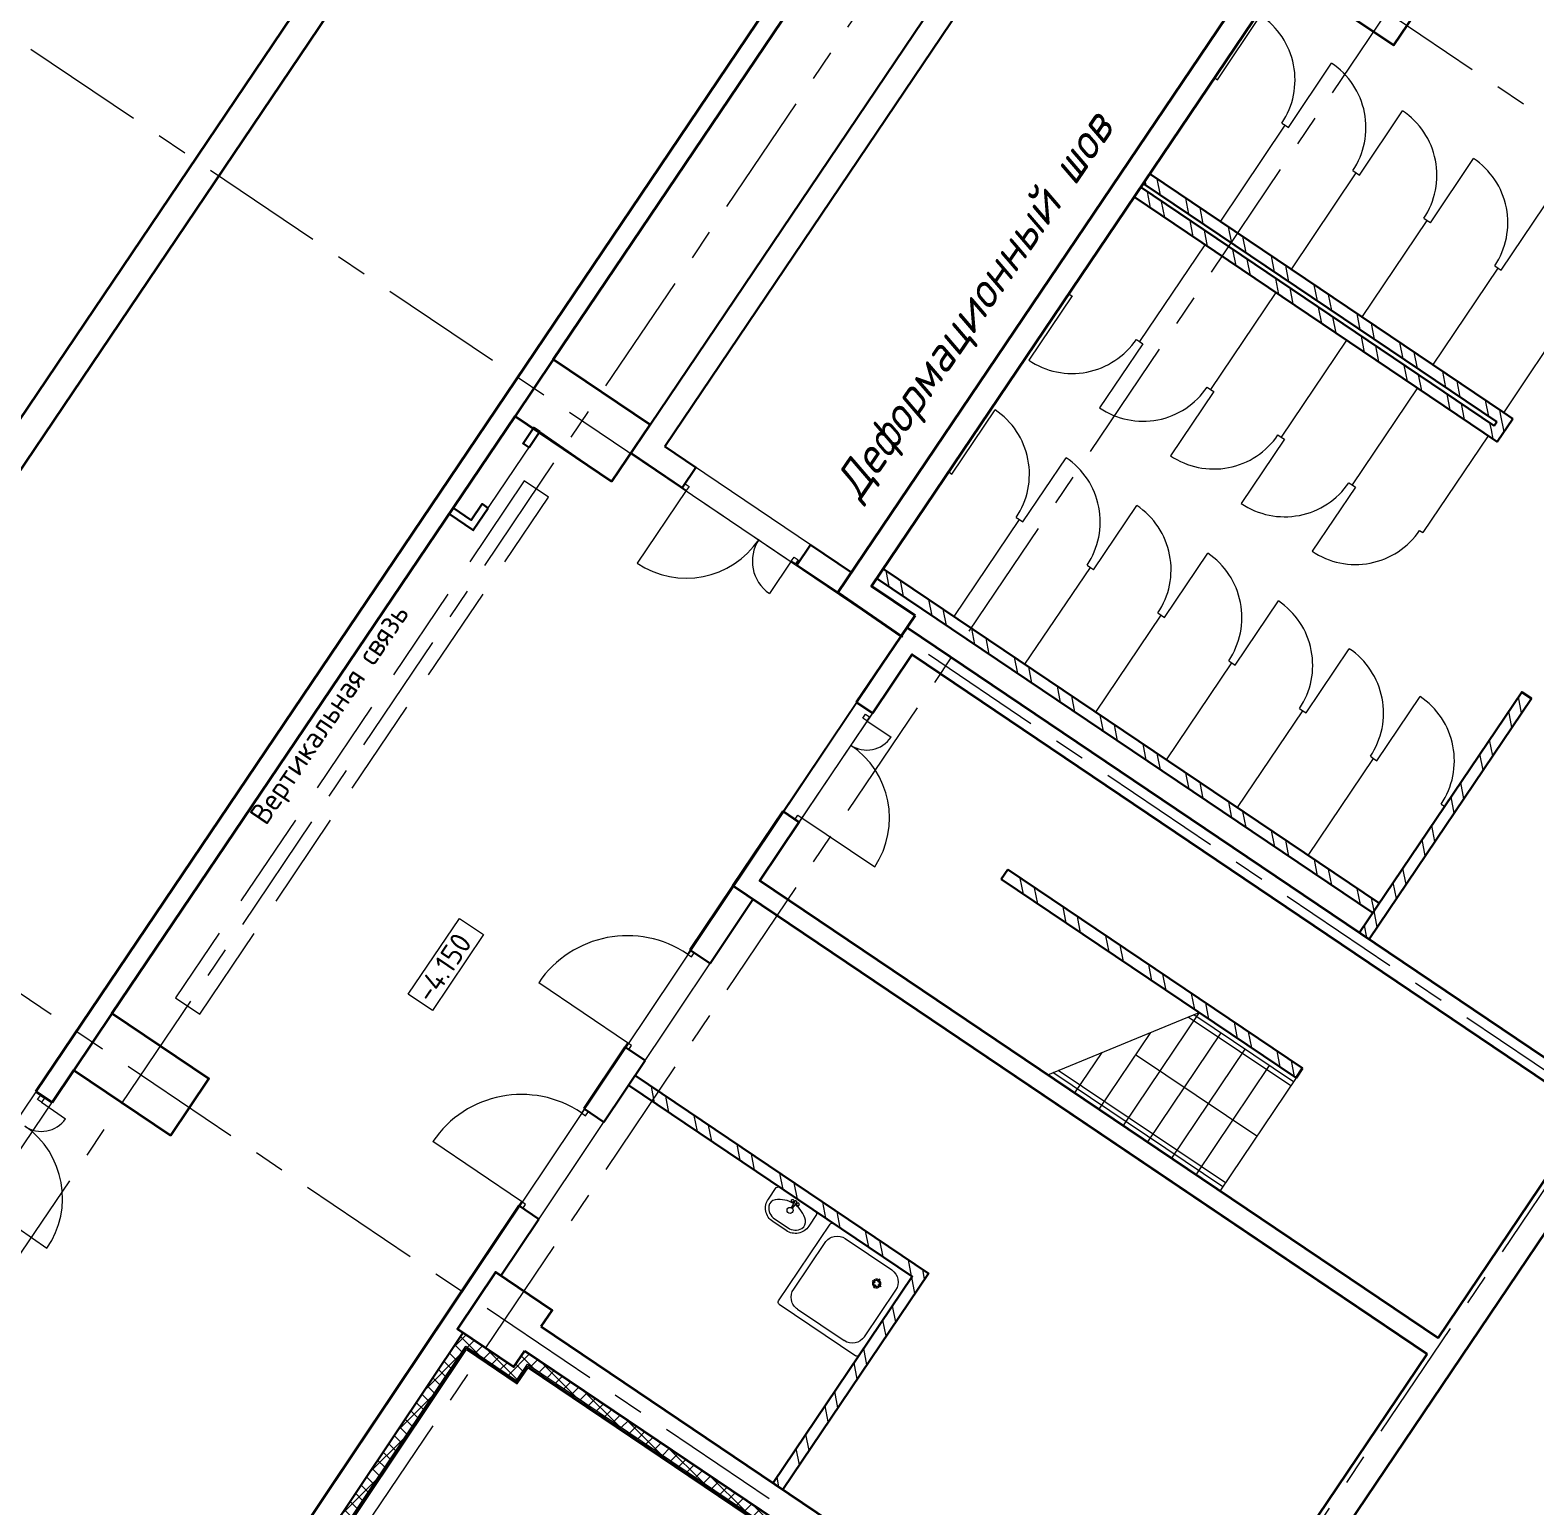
# Model space of a CAD drawing. Header units: millimetres. Extents: x -813692 to 807431, y 0 to 1813163.
# Drawn here: x 87728 to 103176, y 852099 to 867252 of the extents above; entities that cross this region are included whole.
import ezdxf

# ---------------------------------------------------------------- set-up
doc = ezdxf.new("R2010")
doc.units = ezdxf.units.MM
doc.linetypes.add('ГОСТ 2.303 4', pattern=[7, 5, -2, 0])
doc.linetypes.add('Линия сетки', pattern=[22.225, 12.7, -3.175, 3.175, -3.175])
for name, color, linetype, lineweight in [('A-ANNO-DIMS', 7, 'Continuous', 9), ('KR_0.2', 252, 'Continuous', 20), ('KR_0.35', 252, 'Continuous', 35), ('KR_punk', 252, 'ГОСТ 2.303 4', 0), ('S-GRID', 252, 'Continuous', 9), ('АР_блоки200', 252, 'Continuous', 30), ('АР_ГКЛ', 252, 'Continuous', 0), ('АР_двери', 252, 'Continuous', 0), ('АР_кирпич120', 252, 'Continuous', 30), ('АР_кирпич250', 252, 'Continuous', 30), ('АР_кирпичные перегородки 120', 252, 'Continuous', 30), ('АР_монолит', 252, 'Continuous', 50), ('АР_Площади', 252, 'Continuous', 0), ('АР_сущ. стены', 252, 'Continuous', 30), ('АР_тонкая линия', 252, 'Continuous', 5)]:
    doc.layers.add(name, color=color, linetype=linetype, lineweight=lineweight)
doc.layers.add('АР_обшивка коробов', color=252, linetype='Continuous')
doc.layers.add('АР_Сантехника', color=252, linetype='Continuous')
doc.styles.add('GOST 2.304', font='')
doc.styles.add('GOST-2.304_Type-B_italic', font='')
doc.styles.get('GOST 2.304').set_extended_font_data('GOST Common')
doc.styles.get('GOST-2.304_Type-B_italic').set_extended_font_data('GOST Common', italic=True)
pattern_1 = [(101, (-1241.95, 1181845.07), (-368.1102, -71.55337), []), (101, (-1143.1, 1181991.62), (-368.1102, -71.55337), [])]

# ---------------------------------------------------------------- blocks, each defined once
blk = doc.blocks.new('КР_подвал')
at = {"layer": 'KR_0.2', "ltscale": 200}
blk.add_lwpolyline([(332983, 75492), (333738, 76611), (333572, 76723), (332817, 75604)], close=True, dxfattribs=at)
at = {"layer": 'KR_0.35', "ltscale": 200}
for points in [[(251583, 91527), (307390, 174265), (377983, 126649), (322176, 43911)], [(350685, 117741), (310563, 58258), (297215, 67261), (294391, 63074)], [(294640, 62906), (297296, 66844), (310644, 57841), (351101, 117822)], [(333572, 76723), (334089, 77490), (341219, 72681)], [(333738, 76611), (334143, 77212), (341107, 72515)], [(333572, 76723), (333738, 76611)], [(339430, 70028), (332300, 74837), (332817, 75604)], [(332817, 75604), (332983, 75492)], [(339541, 70194), (332577, 74891), (332983, 75492)], [(339541, 70194), (341107, 72515)], [(330334, 70313), (330446, 70479), (329865, 70870), (329474, 70290), (330054, 69898), (330166, 70064)], [(330334, 70313), (336552, 66119)], [(330166, 70064), (336384, 65870)], [(336773, 66090), (339430, 70028)]]:
    blk.add_lwpolyline(points, dxfattribs=at)
for points in [[(339086, 83468), (339366, 83882), (338951, 84162), (338672, 83747)], [(331060, 78990), (331452, 79570), (330457, 80242), (330065, 79661)], [(326531, 72275), (326922, 72855), (325927, 73526), (325536, 72946)]]:
    blk.add_lwpolyline(points, close=True, dxfattribs=at)
at = {"layer": 'KR_punk', "ltscale": 200}
blk.add_lwpolyline([(326829, 73521), (330408, 78827), (330159, 78995), (326580, 73689)], close=True, dxfattribs=at)
at = {"layer": 'АР_тонкая линия', "insert": (327559, 75415), "char_height": 220, "attachment_point": 7, "rotation": 56, "style": 'GOST 2.304'}
blk.add_mtext('Вертикальная связь', dxfattribs=at)
blk = doc.blocks.new('Оси200')
at = {"layer": 'S-GRID', "linetype": 'Линия сетки', "ltscale": 100}
for p, q in [((-32879.5, -73569.3), (-92836.3, -162459)), ((-29148.8, -76085.7), (-89105.7, -164975.4)), ((-22433.6, -80615.1), (-82390.5, -169504.8)), ((-130004.9, -86124.2), (-51975.6, -138755.7)), ((-134534.4, -92839.4), (-56505, -145470.9)), ((-139063.8, -99554.6), (-61034.5, -152186.1))]:
    blk.add_line(p, q, dxfattribs=at)
blk = doc.blocks.new('Д-1300-ДП-Л')
at = {"layer": 'АР_двери'}
for points in [[(349, -398), (349, 502)], [(-851, -398), (-851, -98)], [(-901, -398), (-851, -398), (-851, -448), (-901, -448), (-901, -398)], [(349, -398), (399, -398), (399, -448), (349, -448), (349, -398)]]:
    blk.add_lwpolyline(points, dxfattribs=at)
for centre, radius, start, end in [((349, -398), 900, 90, 180), ((-851, -398), 300, 0, 90)]:
    blk.add_arc(centre, radius, start, end, dxfattribs=at)
blk = doc.blocks.new('Д-1200-ОП-П')
at = {"layer": 'АР_двери'}
for points in [[(-382, -310.5), (-382, 789.5)], [(-382, -310.5), (-432, -310.5), (-432, -360.5), (-382, -360.5), (-382, -310.5)], [(768, -310.5), (718, -310.5), (718, -360.5), (768, -360.5), (768, -310.5)]]:
    blk.add_lwpolyline(points, dxfattribs=at)
blk.add_arc((-382, -310.5), 1100, 0, 90, dxfattribs=at)
blk = doc.blocks.new('s_46')
at = {"layer": 'АР_Сантехника', "lineweight": 0, "ltscale": 600}
h = blk.add_hatch(color=256, dxfattribs=at)
edge = h.paths.add_edge_path()
edge.add_line((13, 62), (14, 54))
edge.add_ellipse((4, 52), major_axis=(-10.1, 0), ratio=1, start_angle=540, end_angle=550.1755, ccw=False)
edge.add_arc((4, 52), 10.1, 270, 360, ccw=False)
edge.add_line((4, 42), (4, 41))
edge.add_line((4, 41), (12, 41))
edge.add_arc((4, 52), 13.4, 664.6981, 766.4848)
h.paths.add_polyline_path([(4, 41), (-3, 41, 0.152567), (4, 39)])
h.paths.add_polyline_path([(12, 41), (4, 41), (4, 39, 0.152567)])
h.paths.add_polyline_path([(-6, 54), (-5, 62, 0.475833), (-3, 41), (4, 41), (4, 42, -0.46724)])
for p, q in [((-6, 52), (-1, 110)), ((-6, 52), (-1, 110)), ((9, 110), (14, 54)), ((14, 52), (9, 110)), ((14, 54), (14, 52))]:
    blk.add_line(p, q, dxfattribs=at)
blk.add_lwpolyline([(-221, 171, -0.414214), (-71, 321), (79, 321, -0.414214), (229, 171), (229, 41), (209, 21), (-201, 21), (-221, 41)], format="xyb", close=True, dxfattribs=at)
blk.add_lwpolyline([(12, 75, 0.181638), (172, 142, 0.326351), (188, 223, 0.289814), (79, 291), (-71, 291, 0.289814), (-179, 223, 0.326351), (-164, 142, 0.181638), (-4, 75)], format="xyb", dxfattribs=at)
for points in [[(-17, 67), (-17, 68), (-17, 68), (-17, 68), (-18, 68), (-18, 68), (-18, 68), (-18, 68), (-18, 68), (-18, 68), (-18, 69), (-19, 69), (-19, 69), (-19, 69), (-19, 69), (-19, 69), (-19, 69), (-19, 69), (-20, 69), (-20, 69), (-20, 69), (-20, 69), (-20, 70), (-21, 70), (-21, 70), (-21, 70), (-21, 70), (-21, 70), (-21, 70), (-22, 70), (-22, 71), (-22, 71), (-22, 71), (-22, 71), (-22, 70), (-23, 70), (-23, 70), (-23, 70), (-23, 70), (-23, 70), (-24, 71), (-24, 71), (-24, 71), (-24, 71), (-24, 71), (-25, 71), (-25, 71), (-25, 71), (-25, 71), (-25, 71), (-25, 71), (-26, 71), (-26, 71), (-26, 71), (-26, 71), (-26, 71), (-27, 71), (-27, 71), (-27, 71), (-27, 71), (-27, 71), (-28, 71), (-28, 71), (-28, 71), (-28, 71), (-28, 71), (-29, 71), (-29, 70), (-29, 70), (-29, 70), (-29, 70), (-30, 70), (-30, 70), (-30, 70), (-31, 70), (-31, 70), (-31, 70), (-31, 69), (-32, 68), (-32, 68), (-33, 68), (-33, 68), (-34, 68), (-34, 68), (-34, 68), (-34, 67), (-34, 67), (-34, 67), (-34, 67), (-35, 67), (-35, 66), (-35, 66), (-35, 66), (-35, 66), (-36, 66), (-36, 66), (-36, 66), (-36, 65), (-36, 65), (-36, 65), (-36, 65), (-36, 65), (-36, 64), (-36, 64), (-36, 64), (-36, 64), (-36, 64), (-37, 64), (-37, 64), (-37, 63), (-37, 63), (-37, 63), (-37, 63), (-37, 63), (-37, 63), (-37, 62), (-37, 62), (-37, 62), (-37, 62), (-37, 62), (-37, 61), (-37, 61), (-37, 61), (-38, 61), (-38, 61), (-38, 61), (-38, 60), (-38, 60), (-38, 60), (-38, 60), (-38, 60), (-38, 59), (-37, 59), (-37, 59), (-37, 59), (-37, 59), (-37, 58), (-38, 58), (-38, 58), (-38, 58), (-38, 58), (-38, 57), (-38, 57), (-38, 57), (-38, 57), (-38, 57), (-37, 57), (-37, 56), (-37, 56), (-37, 56), (-37, 56), (-37, 56), (-37, 55), (-37, 55), (-37, 55), (-37, 55), (-37, 55), (-37, 54), (-37, 54), (-37, 54), (-37, 54), (-37, 54), (-36, 54), (-36, 54), (-36, 53), (-36, 53), (-36, 53), (-36, 53), (-36, 53), (-36, 52), (-36, 52), (-36, 52), (-36, 52), (-36, 52), (-36, 52), (-35, 51), (-35, 51), (-35, 51), (-35, 51), (-35, 51), (-34, 51), (-34, 51), (-34, 51), (-34, 51), (-34, 50), (-34, 50), (-34, 50), (-34, 50), (-34, 50), (-34, 49), (-33, 49), (-33, 49), (-33, 49), (-33, 49), (-33, 49), (-32, 49), (-32, 49), (-32, 49), (-32, 49), (-32, 49), (-32, 49), (-31, 48), (-31, 48), (-31, 48), (-31, 48), (-31, 48), (-31, 48), (-31, 48), (-30, 48), (-30, 48), (-30, 48), (-30, 48), (-30, 48), (-29, 48), (-29, 48), (-29, 47), (-29, 47), (-29, 47), (-28, 47), (-28, 47), (-28, 47), (-28, 47), (-28, 47), (-28, 47), (-27, 47), (-27, 47), (-27, 47), (-27, 47), (-27, 47), (-26, 47), (-26, 47), (-26, 47), (-26, 47), (-26, 47), (-25, 47), (-25, 47), (-25, 47), (-25, 46), (-25, 46), (-25, 47), (-24, 47), (-24, 47), (-24, 47), (-24, 47), (-24, 47), (-23, 47), (-23, 47), (-23, 47), (-23, 47), (-23, 47), (-22, 47), (-22, 47), (-22, 47), (-22, 47), (-22, 47), (-22, 47), (-21, 47), (-21, 47), (-21, 48), (-21, 48), (-21, 48), (-21, 48), (-20, 48), (-20, 48), (-20, 48), (-20, 48), (-20, 48), (-19, 48), (-19, 48), (-19, 48), (-19, 48), (-19, 48), (-19, 49), (-19, 49), (-18, 49), (-18, 49), (-18, 49), (-18, 50), (-18, 50), (-18, 50), (-18, 50), (-17, 50), (-17, 50), (-17, 50), (-17, 50), (-17, 50), (-17, 50), (-16, 50), (-16, 51), (-16, 51), (-16, 51), (-16, 51), (-16, 51), (-16, 52), (-16, 52), (-16, 52), (-16, 52), (-15, 52), (-15, 52), (-15, 52), (-15, 53), (-15, 53), (-15, 53), (-15, 53), (-15, 53), (-15, 53), (-15, 54), (-15, 54), (-15, 54), (-15, 54), (-15, 54), (-14, 55), (-14, 55), (-14, 55), (-14, 55), (-14, 55), (-14, 55), (-14, 56), (-14, 56), (-14, 56), (-14, 56), (-14, 56), (-14, 56), (-14, 57), (-14, 57), (-14, 57), (-14, 57), (-14, 57), (-14, 58), (-14, 58), (-13, 58), (-13, 58), (-13, 58), (-13, 59), (-13, 59), (-13, 59), (-13, 59), (-13, 59), (-13, 60), (-14, 60), (-14, 60), (-14, 60), (-14, 60), (-14, 60), (-14, 61), (-14, 61), (-14, 61), (-14, 61), (-14, 61), (-14, 62), (-14, 62), (-14, 62), (-14, 62), (-14, 62), (-14, 62), (-14, 63), (-14, 63), (-14, 63), (-15, 63), (-15, 63), (-15, 64), (-15, 64), (-15, 64), (-15, 64), (-15, 64), (-15, 65), (-15, 65), (-15, 65), (-15, 65), (-15, 65), (-15, 65), (-15, 65), (-16, 65), (-16, 66), (-16, 66), (-16, 66), (-16, 66), (-16, 66), (-16, 67), (-16, 67), (-16, 67), (-16, 67), (-17, 67), (-17, 67)], [(22, 61), (22, 61), (22, 61), (22, 62), (22, 62), (22, 62), (22, 62), (22, 62), (22, 62), (23, 63), (23, 63), (23, 63), (23, 63), (23, 63), (23, 64), (23, 64), (23, 64), (23, 64), (23, 64), (23, 65), (23, 65), (23, 65), (23, 65), (24, 65), (24, 65), (24, 65), (24, 65), (24, 66), (24, 66), (24, 66), (25, 66), (25, 66), (25, 67), (25, 67), (25, 67), (25, 67), (25, 67), (25, 67), (25, 67), (25, 68), (26, 68), (26, 68), (26, 68), (26, 68), (26, 68), (27, 68), (27, 68), (27, 68), (27, 69), (27, 69), (27, 69), (27, 69), (27, 69), (28, 69), (28, 69), (28, 69), (28, 69), (28, 69), (29, 69), (29, 69), (29, 70), (29, 70), (29, 70), (29, 70), (30, 70), (30, 70), (30, 70), (30, 70), (30, 71), (30, 71), (31, 71), (31, 71), (31, 70), (31, 70), (31, 70), (32, 70), (32, 70), (32, 70), (32, 71), (32, 71), (32, 71), (33, 71), (33, 71), (33, 71), (33, 71), (33, 71), (34, 71), (34, 71), (34, 71), (34, 71), (34, 71), (34, 71), (35, 71), (35, 71), (35, 71), (35, 71), (36, 71), (36, 71), (36, 71), (36, 71), (36, 71), (36, 71), (37, 71), (37, 71), (37, 71), (37, 70), (37, 70), (38, 70), (38, 70), (38, 70), (38, 70), (39, 70), (39, 70), (39, 70), (40, 70), (40, 69), (40, 68), (41, 68), (41, 68), (42, 68), (42, 68), (42, 68), (42, 68), (42, 67), (43, 67), (43, 67), (43, 67), (43, 67), (43, 66), (43, 66), (44, 66), (44, 66), (44, 66), (44, 66), (44, 66), (44, 65), (44, 65), (44, 65), (44, 65), (44, 65), (44, 64), (44, 64), (45, 64), (45, 64), (45, 64), (45, 64), (45, 64), (45, 63), (45, 63), (45, 63), (45, 63), (45, 63), (45, 63), (45, 62), (45, 62), (45, 62), (45, 62), (45, 62), (46, 61), (46, 61), (46, 61), (46, 61), (46, 61), (46, 61), (46, 60), (46, 60), (46, 60), (46, 60), (46, 60), (46, 59), (46, 59), (46, 59), (46, 59), (46, 59), (46, 58), (46, 58), (46, 58), (46, 58), (46, 58), (46, 57), (46, 57), (46, 57), (46, 57), (46, 57), (46, 57), (46, 56), (46, 56), (45, 56), (45, 56), (45, 56), (45, 55), (45, 55), (45, 55), (45, 55), (45, 55), (45, 54), (45, 54), (45, 54), (45, 54), (45, 54), (45, 54), (45, 54), (45, 53), (44, 53), (44, 53), (44, 53), (44, 53), (44, 52), (44, 52), (44, 52), (44, 52), (44, 52), (44, 52), (44, 51), (44, 51), (43, 51), (43, 51), (43, 51), (43, 51), (43, 51), (43, 51), (42, 51), (42, 50), (42, 50), (42, 50), (42, 50), (42, 50), (42, 49), (42, 49), (42, 49), (41, 49), (41, 49), (41, 49), (41, 49), (41, 49), (40, 49), (40, 49), (40, 49), (40, 49), (40, 48), (40, 48), (40, 48), (39, 48), (39, 48), (39, 48), (39, 48), (39, 48), (39, 48), (38, 48), (38, 48), (38, 48), (38, 48), (38, 48), (37, 47), (37, 47), (37, 47), (37, 47), (37, 47), (37, 47), (36, 47), (36, 47), (36, 47), (36, 47), (36, 47), (36, 47), (35, 47), (35, 47), (35, 47), (35, 47), (34, 47), (34, 47), (34, 47), (34, 47), (34, 47), (34, 47), (33, 46), (33, 46), (33, 47), (33, 47), (33, 47), (32, 47), (32, 47), (32, 47), (32, 47), (32, 47), (32, 47), (31, 47), (31, 47), (31, 47), (31, 47), (31, 47), (30, 47), (30, 47), (30, 47), (30, 47), (30, 47), (30, 48), (29, 48), (29, 48), (29, 48), (29, 48), (29, 48), (29, 48), (28, 48), (28, 48), (28, 48), (28, 48), (28, 48), (27, 48), (27, 48), (27, 49), (27, 49), (27, 49), (27, 49), (27, 49), (27, 50), (26, 50), (26, 50), (26, 50), (26, 50), (26, 50), (25, 50), (25, 50), (25, 50), (25, 50), (25, 50), (25, 51), (25, 51), (25, 51), (25, 51), (25, 51), (24, 52), (24, 52), (24, 52), (24, 52), (24, 52), (24, 52), (24, 52), (23, 53), (23, 53), (23, 53), (23, 53), (23, 53), (23, 53), (23, 54), (23, 54), (23, 54), (23, 54), (23, 54), (23, 55), (23, 55), (23, 55), (22, 55), (22, 55), (22, 55), (22, 56), (22, 56), (22, 56), (22, 56), (22, 56), (22, 56), (22, 57), (22, 57), (22, 57), (22, 57), (22, 57), (22, 58), (22, 58), (22, 58), (22, 58), (22, 58), (22, 59), (22, 59), (22, 59), (22, 59), (22, 59), (22, 60), (22, 60), (22, 60), (22, 60), (22, 60), (22, 60), (22, 61), (22, 61)]]:
    blk.add_lwpolyline(points, close=True, dxfattribs=at)
blk.add_circle((4, 146), 28, dxfattribs=at)
for centre, radius, start, end in [((4, 52), 10.1, 169.8245, 0), ((4, 108), 5.42, 24.6783, 155.3217)]:
    blk.add_arc(centre, radius, start, end, dxfattribs=at)
for centre, major_axis, ratio, start_param, end_param in [((4, 52), (-10.1, 0), 1, 6.10559, 9.602373), ((4, 110), (-4.93, 0), 0.641024, 3.141593, 6.283185)]:
    blk.add_ellipse(centre, major_axis=major_axis, ratio=ratio, start_param=start_param, end_param=end_param, dxfattribs=at)
blk = doc.blocks.new('поддон')
at = {"layer": 'АР_Сантехника', "linetype": 'Continuous', "lineweight": 0}
for p, q in [((0, -975), (0, -25)), ((975, 0), (25, 0)), ((787, -63), (212, -63)), ((1000, -975), (1000, -25)), ((62, -788), (62, -213)), ((207, -264), (247, -264)), ((264, -247), (264, -207)), ((264, -321), (264, -282)), ((281, -264), (321, -264)), ((937, -788), (937, -213)), ((975, -1000), (25, -1000)), ((787, -938), (212, -938))]:
    blk.add_line(p, q, dxfattribs=at)
at = {"layer": 'АР_Сантехника', "linetype": 'Continuous', "lineweight": 0, "extrusion": (0, 0, -1)}
for centre, major_axis, start_param, end_param in [((25, -25), (-17.7, 17.7), 5.497787, 7.068583), ((212, -213), (106, 106), 3.926991, 5.497787), ((787, -213), (-106, 106), 0.785398, 2.356194), ((975, -25), (17.7, 17.7), -0.785398, 0.785398), ((264, -264), (-30.9, 30.9), 3.926991, 10.210176), ((264, -264), (-22.1, 22.1), 3.926991, 10.210176), ((212, -788), (106, 106), 2.356194, 3.926991), ((787, -788), (-106, 106), 2.356194, 3.926991), ((25, -975), (17.7, 17.7), 2.356194, 3.926991), ((975, -975), (-17.7, 17.7), 2.356194, 3.926991)]:
    blk.add_ellipse(centre, major_axis=major_axis, ratio=1, start_param=start_param, end_param=end_param, dxfattribs=at)
blk = doc.blocks.new('Д-1400-ДП-Л')
at = {"layer": 'АР_двери', "lineweight": 0}
for points in [[(377.5, -235.5), (377.5, 664.5)], [(-922.5, -235.5), (-922.5, 164.5)], [(-972.5, -235.5), (-922.5, -235.5), (-922.5, -285.5), (-972.5, -285.5), (-972.5, -235.5)], [(377.5, -235.5), (427.5, -235.5), (427.5, -285.5), (377.5, -285.5), (377.5, -235.5)]]:
    blk.add_lwpolyline(points, dxfattribs=at)
for centre, radius, start, end in [((377.5, -235.5), 900, 90, 180), ((-922.5, -235.5), 400, 0, 90)]:
    blk.add_arc(centre, radius, start, end, dxfattribs=at)

msp = doc.modelspace()

# ---------------------------------------------------------------- hatches: boundary and pattern name
at = {"layer": 'АР_ГКЛ', "true_color": 0x000000}
h = msp.add_hatch(dxfattribs=at)
h.set_pattern_fill('ANSI37', color=18, scale=800)
h.set_pattern_definition([(45, (-1241.95, 1181845.07), (-70.710678, 70.710678), []), (135, (-1241.95, 1181845.07), (-70.710678, -70.710678), [])])
h.paths.add_polyline_path([(94858.2, 843141.2), (94692.5, 843253), (94636.7, 843170.3), (89737.5, 846474.5), (91356.9, 848875.4), (89695.9, 849995.7), (89937.3, 850356.5), (89854.4, 850412.4), (89557.4, 849968.6), (91218.1, 848848.4), (89598.8, 846447.7), (94663.5, 843031.3), (94719.4, 843114.2), (94885.2, 843002.4), (99135.1, 849303.1), (98969.3, 849414.9), (99025.4, 849498), (92807.6, 853691.9), (92695.6, 853526), (92173.3, 853878.3), (90354.9, 851160.5), (90437.8, 851104.5), (92200.6, 853739.2), (92722.5, 853387.2), (92834.4, 853552.9), (98886.5, 849471), (98830.6, 849388.1), (98996.4, 849276.3)])
at = {"layer": 'АР_кирпичные перегородки 120', "lineweight": 0}
h = msp.add_hatch(dxfattribs=at)
h.set_pattern_fill('ANSI32', color=256, scale=1000, angle=56)
h.set_pattern_definition(pattern_1)
h.paths.add_polyline_path([(102851.1, 863328.9), (99222.6, 865776.3), (99155.5, 865676.8), (102784, 863229.3)])
h = msp.add_hatch(dxfattribs=at)
h.set_pattern_fill('ANSI32', color=256, scale=1000, angle=56)
h.set_pattern_definition(pattern_1)
h.paths.add_polyline_path([(102758, 863190.9), (99129.5, 865638.3), (99062.4, 865538.8), (102690.9, 863091.3)])
h = msp.add_hatch(dxfattribs=at)
h.set_pattern_fill('ANSI32', color=256, scale=1000, angle=56)
h.set_pattern_definition(pattern_1)
h.paths.add_polyline_path([(102851.1, 863328.9), (102690.7, 863090.4), (102790.2, 863023.4), (102950.6, 863261.8)])
h = msp.add_hatch(dxfattribs=at)
h.set_pattern_fill('ANSI32', color=256, scale=1000, angle=56)
h.set_pattern_definition(pattern_1)
h.paths.add_polyline_path([(101578.2, 858287.2), (96487.2, 861721.1), (96420.1, 861621.6), (101511.1, 858187.7)])
h = msp.add_hatch(dxfattribs=at)
h.set_pattern_fill('ANSI32', color=256, scale=1000, angle=56)
h.set_pattern_definition(pattern_1)
h.paths.add_polyline_path([(101473.2, 857917), (103173.9, 860438.3), (103074.4, 860505.4), (101374.5, 857985.1)])
h = msp.add_hatch(dxfattribs=at)
h.set_pattern_fill('ANSI32', color=256, scale=1000, angle=56)
h.set_pattern_definition(pattern_1)
h.paths.add_polyline_path([(97764, 858632.2), (97696.9, 858532.7), (100725, 856494.6), (100792, 856594.1)])
h = msp.add_hatch(dxfattribs=at)
h.set_pattern_fill('ANSI32', color=256, scale=1000, angle=56)
h.set_pattern_definition(pattern_1)
h.paths.add_polyline_path([(96951.4, 854486.6), (94179.2, 856356.5), (94112.1, 856257), (96784.8, 854454.2), (95355.4, 852335), (95454.9, 852267.9)])
h.paths.add_polyline_path([(94179.2, 856356.5), (94059.5, 856437.2), (93992.4, 856337.7), (94112.1, 856257)])

# ---------------------------------------------------------------- linework, layer by layer
at = {"layer": 'АР_блоки200', "linetype": 'Continuous', "flags": 128}
msp.add_lwpolyline([(96571.1, 861845.4), (96504, 861745.9)], dxfattribs=at)
at = {"layer": 'АР_ГКЛ', "color": 18, "true_color": 0x000000}
for points in [[(90437.8, 851104.5), (92200.6, 853739.2), (92722.5, 853387.2), (92834.4, 853552.9), (98886.5, 849471), (98830.6, 849388.1), (98996.4, 849276.3), (94858.2, 843141.2), (94692.5, 843253), (94636.7, 843170.3), (89737.5, 846474.5), (91356.9, 848875.4), (89695.9, 849995.7), (89937.3, 850356.5)], [(90448.1, 851097.5), (92204, 853721.8), (92725.9, 853369.8), (92837.8, 853535.6), (98869.2, 849467.6), (98813.3, 849384.7), (98979, 849272.9), (94854.8, 843158.6), (94689.1, 843270.4), (94633.3, 843187.6), (89754.9, 846477.9), (91374.3, 848878.7), (89713.2, 849999.1), (89947.7, 850349.5)], [(90458.5, 851090.6), (92207.4, 853704.5), (92729.2, 853352.5), (92841.1, 853518.2), (98851.8, 849464.2), (98795.9, 849381.3), (98961.6, 849269.5), (94851.5, 843175.9), (94685.7, 843287.7), (94629.9, 843205), (89772.3, 846481.3), (91391.6, 848882.1), (89730.5, 850002.5), (89958, 850342.5)]]:
    msp.add_lwpolyline(points, dxfattribs=at)
at = {"layer": 'АР_кирпич120'}
for points in [[(95454.9, 852267.9), (96951.4, 854486.6), (93939.5, 856518.1)], [(95355.4, 852335), (96784.8, 854454.2), (93872.8, 856418.4)]]:
    msp.add_lwpolyline(points, dxfattribs=at)
at = {"layer": 'АР_кирпич250', "linetype": 'Continuous'}
msp.add_line((94244.4, 862975.4), (107574.7, 882738.4), dxfattribs=at)
at = {"layer": 'АР_кирпич250'}
for p, q in [((95740.5, 861966.2), (95600.7, 861759)), ((95740.5, 861966.2), (96160.1, 861683.2)), ((95600.7, 861759), (96020.3, 861475.9)), ((94941.1, 858464.6), (94501.8, 857808)), ((95148.4, 858324.8), (94709.1, 857668.2)), ((93834.5, 856810.7), (93412.1, 856179.4)), ((94041.7, 856670.9), (93619.4, 856039.6)), ((92744.8, 855182), (90147.6, 851300.3)), ((92952, 855042.2), (92562.5, 854460)), ((92173.3, 853878.3), (90354.9, 851160.5))]:
    msp.add_line(p, q, dxfattribs=at)
at = {"layer": 'АР_кирпич250', "linetype": 'Continuous', "flags": 128}
msp.add_lwpolyline([(98252.6, 869364.9), (94093, 863198.1)], dxfattribs=at)
at = {"layer": 'АР_кирпич250', "flags": 128}
for points in [[(94244.4, 862975.4), (94563.3, 862760.3), (94423.5, 862553)], [(93897.3, 862907.9), (94423.5, 862553)]]:
    msp.add_lwpolyline(points, dxfattribs=at)
at = {"layer": 'АР_кирпич250'}
for points in [[(94709.1, 857668.2), (94501.8, 857808)], [(94041.7, 856670.9), (93832.1, 856812.2)], [(93619.4, 856039.6), (93412.1, 856179.4)], [(92952, 855042.2), (92744.8, 855182)]]:
    msp.add_lwpolyline(points, dxfattribs=at)
at = {"layer": 'АР_кирпичные перегородки 120'}
for p, q in [((97764, 858632.2), (97696.9, 858532.7)), ((100792, 856594.1), (97764, 858632.2)), ((100725, 856494.6), (97696.9, 858532.7)), ((100725, 856494.6), (100792, 856594.1))]:
    msp.add_line(p, q, dxfattribs=at)
at = {"layer": 'АР_кирпичные перегородки 120', "linetype": 'Continuous', "flags": 128}
for points in [[(102851.1, 863328.9), (99222.6, 865776.3)], [(99062.4, 865538.8), (102790.1, 863023.4)], [(102757.8, 863189.9), (99129.5, 865638.3)], [(99155.5, 865676.8), (102784, 863229.3)], [(102784, 863229.3), (102757.6, 863190.1)], [(102790.2, 863023.3), (102950.6, 863261.8)], [(102950.6, 863261.8), (102851.1, 863328.9)], [(101578.2, 858287.2), (96487.2, 861721.1)], [(96420.1, 861621.6), (101511.1, 858187.7)], [(101473.2, 857917), (103140.3, 860388.5), (103040.8, 860455.6), (101374.5, 857985.1)]]:
    msp.add_lwpolyline(points, dxfattribs=at)
at = {"layer": 'АР_обшивка коробов', "lineweight": 30}
for points in [[(92851, 862966.3), (92788.7, 863008.3), (92898.7, 863171.4), (92961, 863129.4), (92850.8, 862966.1)], [(92431.6, 862344.5), (92277.8, 862116.5), (92029, 862284.3), (92070.9, 862346.5), (92257.4, 862220.7), (92369.3, 862386.5), (92431.6, 862344.5)]]:
    msp.add_lwpolyline(points, dxfattribs=at)
at = {"layer": 'АР_Площади', "ltscale": 0.5}
for points in [[(96160.1, 861683.2), (94244.4, 862975.4), (107574.7, 882738.4), (109489, 881447.2), (96158.7, 861684.2)], [(74199.4, 836208.2), (71132, 838277.2), (96420.2, 875768.4), (99487.6, 873699.4), (74199.4, 836208.2)], [(102182.7, 853821.3), (95218.7, 858518.6), (96784.6, 860840), (103748.4, 856142.7), (102182.7, 853821.3)], [(99414.8, 849717.8), (99248.9, 849829.4), (99193, 849746.7), (95454.9, 852267.9), (96951.4, 854486.6), (93939.5, 856518.1), (95148.4, 858324.8), (102070.8, 853655.5), (99414.8, 849717.8)], [(95355.5, 852335.2), (92975.2, 853940.5), (93087.1, 854106.5), (92561.3, 854458.2), (93872.8, 856418.4), (96784.8, 854454.2), (95355.4, 852335)], [(94851.5, 843175.9), (94685.7, 843287.7), (94629.9, 843205), (89772.4, 846481.5), (91391.6, 848882.1), (89730.5, 850002.5), (92207.4, 853704.5), (92729.1, 853352.3), (92841.1, 853518.2), (98851.7, 849464.1), (98795.9, 849381.3), (98961.6, 849269.5), (94851.5, 843175.9)]]:
    msp.add_lwpolyline(points, dxfattribs=at)
msp.add_lwpolyline([(103521, 856537.3), (101474.1, 857918.2), (103140.3, 860388.5), (103040.8, 860455.6), (101578.2, 858287.2), (96487.2, 861721.1), (99062.4, 865538.8), (102790.2, 863023.3), (102950.6, 863261.8), (99222.5, 865776.3), (100617.2, 867844.1), (101727.7, 867095.1), (102007.1, 867509.7), (100897.8, 868260.1), (101812.5, 869616.1), (106900.7, 866178.5), (104456.2, 862588.8), (104572.4, 862511.7, -0.0367029), (105569.8, 863718.1, -0.3426886), (106669.4, 863816.7), (107880.2, 863000), (103521.1, 856537.2)], format="xyb", dxfattribs=at)
at = {"layer": 'АР_Площади', "color": 5, "ltscale": 0.5}
msp.add_lwpolyline([(84039.3, 850438.7), (88177.5, 856573.4), (89172.1, 855902.5), (89563.6, 856482.7), (88568.9, 857154), (92029, 862284.3), (92277.8, 862116.5), (92961, 863129.4), (93701.6, 862617.7), (93894.7, 862903.9), (96672, 861030.7), (80936.4, 837533.2)], dxfattribs=at)
at = {"layer": 'АР_Сантехника', "lineweight": 0}
for points in [[(99918.2, 866740.6), (100360.8, 867401)], [(100646.4, 866251.8), (101089, 866912.2)], [(99884.8, 866763.7), (99918.5, 866741.1)], [(101374.6, 865763.1), (101817.1, 866423.5)], [(99944.3, 865278.6), (100613, 866274.9)], [(100579.3, 866297.5), (100613, 866274.9)], [(100613, 866274.9), (100646.7, 866252.3)], [(102102.7, 865274.3), (102545.3, 865934.7)], [(100672.4, 864789.8), (101341.2, 865786.2)], [(101307.5, 865808.8), (101341.2, 865786.2)], [(101341.2, 865786.2), (101374.9, 865763.6)], [(102830.9, 864785.6), (103273.5, 865446)], [(101400.6, 864301.1), (102069.4, 865297.4)], [(102035.7, 865320.1), (102069.4, 865297.4)], [(102069.4, 865297.4), (102103.1, 865274.8)], [(99789.4, 865048.4), (99118.4, 864053.6)], [(102128.8, 863812.3), (102797.6, 864808.7)], [(102763.9, 864831.3), (102797.6, 864808.7)], [(102797.6, 864808.7), (102831.3, 864786.1)], [(98425.3, 864521.8), (97980.2, 863863)], [(98391.3, 864544), (98424.9, 864521.3)], [(100516.5, 864558), (99845.4, 863563.2)], [(102857, 863323.6), (103525.7, 864319.9)], [(99152.3, 864031.4), (98707.3, 863372.6)], [(99084.7, 864076.3), (99118.4, 864053.6)], [(99118.4, 864053.6), (99152, 864030.9)], [(101243.5, 864067.6), (100572.5, 863072.7)], [(99879.4, 863541), (99434.4, 862882.2)], [(99811.8, 863585.9), (99845.4, 863563.2)], [(99845.4, 863563.2), (99879.1, 863540.5)], [(101970.6, 863577.2), (101299.5, 862582.3)], [(97191.5, 862692.7), (97635.6, 863352.1)], [(100538.8, 863095.4), (100572.5, 863072.7)], [(100572.5, 863072.7), (100606.1, 863050.1)], [(102697.6, 863086.7), (102026.6, 862091.9)], [(100606.5, 863050.5), (100161.4, 862391.8)], [(97918.6, 862202.3), (98362.7, 862861.7)], [(97158.2, 862715.9), (97191.9, 862693.2)], [(101265.9, 862605), (101299.5, 862582.3)], [(101333.5, 862560.1), (100888.5, 861901.4)], [(101299.5, 862582.3), (101333.2, 862559.6)], [(98645.7, 861711.9), (99089.8, 862371.3)], [(97214.3, 861230.7), (97885.3, 862225.5)], [(97851.7, 862248.2), (97885.3, 862225.5)], [(97885.3, 862225.5), (97919, 862202.8)], [(101993, 862114.6), (102026.6, 862091.9)], [(99372.8, 861221.5), (99816.9, 861880.9)], [(97941.4, 860740.3), (98612.4, 861735.1)], [(98578.7, 861757.8), (98612.4, 861735.1)], [(98612.4, 861735.1), (98646, 861712.4)], [(100099.8, 860731.1), (100543.9, 861390.5)], [(98668.4, 860249.9), (99339.5, 861244.7)], [(99305.8, 861267.4), (99339.5, 861244.7)], [(99339.5, 861244.7), (99373.1, 861222)], [(99395.5, 859759.5), (100066.5, 860754.3)], [(100032.9, 860777), (100066.5, 860754.3)], [(100066.5, 860754.3), (100100.2, 860731.6)], [(100826.9, 860240.7), (101271, 860900.1)], [(100760, 860286.6), (100793.6, 860263.9)], [(101554, 859750.3), (101998.1, 860409.7)], [(100122.6, 859269.1), (100793.6, 860263.9)], [(100793.6, 860263.9), (100827.2, 860241.2)], [(100849.7, 858778.7), (101520.7, 859773.5)], [(101487, 859796.2), (101520.7, 859773.5)], [(101520.7, 859773.5), (101554.3, 859750.8)], [(102214.1, 859305.8), (102247.7, 859283.1)]]:
    msp.add_lwpolyline(points, dxfattribs=at)
for centre, start, end in [((99918.9, 866740.1), 326.17116, 56.23186), ((100647.1, 866251.4), 326.17116, 56.23186), ((101375.3, 865762.6), 326.17116, 56.23186), ((102103.4, 865273.9), 326.17116, 56.23186), ((98426, 864521.3), 235.89844, 325.95914), ((99153, 864030.9), 235.89844, 325.95914), ((97192.2, 862692.3), 326.04086, 56.10156), ((99880.1, 863540.5), 235.89844, 325.95914), ((97919.3, 862201.9), 326.04086, 56.10156), ((100607.2, 863050.1), 235.89844, 325.95914), ((98646.4, 861711.5), 326.04086, 56.10156), ((101334.2, 862559.7), 235.89844, 325.95914), ((99373.5, 861221.1), 326.04086, 56.10156), ((100100.5, 860730.7), 326.04086, 56.10156), ((100827.6, 860240.3), 326.04086, 56.10156), ((101554.7, 859749.9), 326.04086, 56.10156)]:
    msp.add_arc(centre, 795, start, end, dxfattribs=at)
at = {"layer": 'АР_сущ. стены', "color": 7, "linetype": 'Continuous', "lineweight": 40}
for p, q in [((118788.8, 902314.7), (92317.3, 863069)), ((97236.2, 870004), (93098.2, 863869.1)), ((88568.7, 857153.9), (92706.8, 863288.8)), ((92317.3, 863069), (87787.8, 856353.8)), ((96672, 861030.7), (96814.4, 861241.9)), ((88177.3, 856573.6), (87953.6, 856242)), ((87953.6, 856242), (87787.8, 856353.8))]:
    msp.add_line(p, q, dxfattribs=at)
at = {"layer": 'АР_сущ. стены', "color": 7, "linetype": 'Continuous', "lineweight": 40, "flags": 128}
msp.add_lwpolyline([(96814.4, 861241.9), (96367.4, 861543.4), (100941.6, 868324.9), (100734.3, 868464.7), (96020.3, 861475.9), (96672, 861030.7)], dxfattribs=at)
at = {"layer": 'АР_тонкая линия'}
for p, q in [((98174.8, 856526.4), (99729.5, 857164.6)), ((100669.1, 856411.6), (99618.2, 857118.9)), ((100697, 856453.1), (99673.9, 857141.8)), ((100320.8, 855894.2), (99076.4, 856731.7)), ((99971.1, 855374.6), (98227.7, 856548.1)), ((99999, 855416.1), (98283.3, 856571))]:
    msp.add_line(p, q, dxfattribs=at)
at = {"layer": 'АР_тонкая линия', "linetype": 'Continuous'}
for p, q in [((99729.4, 857164.6), (98949.1, 856005.3)), ((99229.7, 856959.5), (98700.2, 856172.8)), ((99950.4, 856955.6), (99198, 855837.8)), ((98730, 856754.3), (98451.3, 856340.3)), ((100199.3, 856788.1), (99446.8, 855670.2)), ((100448.1, 856620.6), (99694, 855500.2)), ((100725, 856494.6), (99942.7, 855332.4))]:
    msp.add_line(p, q, dxfattribs=at)
at = {"layer": 'АР_тонкая линия'}
msp.add_lwpolyline([(91610.3, 857352.8), (92135.7, 858131.9), (92383.9, 857964.5), (91858.4, 857185.5)], close=True, dxfattribs=at)

# ---------------------------------------------------------------- block references
at = {"layer": 'A-ANNO-DIMS', "color": 18, "lineweight": 0, "true_color": 0x000000}
msp.add_blockref('Оси200', (166995, 997181.2), dxfattribs=at)
at = {"layer": 'АР_двери', "color": 0}
for name, p, rotation in [('Д-1400-ДП-Л', (94646.2, 862118.7), 145.9999999999999), ('Д-1300-ДП-Л', (96175.5, 859231.1), 236.2183305230146), ('Д-1200-ОП-П', (93817.5, 857344), 55.86513349649266), ('Д-1200-ОП-П', (92730.2, 855713.8), 55.86513349649266), ('Д-1300-ДП-Л', (87687.9, 855318.8), 235.228467209519)]:
    msp.add_blockref(name, p, dxfattribs=dict(at, rotation=rotation))
at = {"layer": 'АР_монолит'}
msp.add_blockref('КР_подвал', (-237358.6, 783627.7), dxfattribs=at)
at = {"layer": 'АР_Сантехника', "lineweight": 0, "xscale": 1.111111111111111, "yscale": 1.111111111111111, "zscale": 1.111111111111111, "rotation": 145.9997916773492}
msp.add_blockref('s_46', (95624.2, 855265.4), dxfattribs=at)
at = {"layer": 'АР_Сантехника', "lineweight": 0, "rotation": 235.9999990256987}
msp.add_blockref('поддон', (96784.8, 854454.1), dxfattribs=at)

# ---------------------------------------------------------------- texts
at = {"layer": 'S-GRID', "linetype": 'Continuous', "lineweight": 5, "insert": (96140.5, 862479.6), "char_height": 350, "attachment_point": 4, "rotation": 55.69819, "style": 'GOST-2.304_Type-B_italic'}
msp.add_mtext('\\A1;Деформационный шов', dxfattribs=at)
at = {"layer": 'АР_тонкая линия', "insert": (91847.6, 857248), "char_height": 220, "attachment_point": 7, "rotation": 56, "style": 'GOST 2.304'}
msp.add_mtext('-4.150', dxfattribs=at)

doc.saveas('drawing.dxf')
